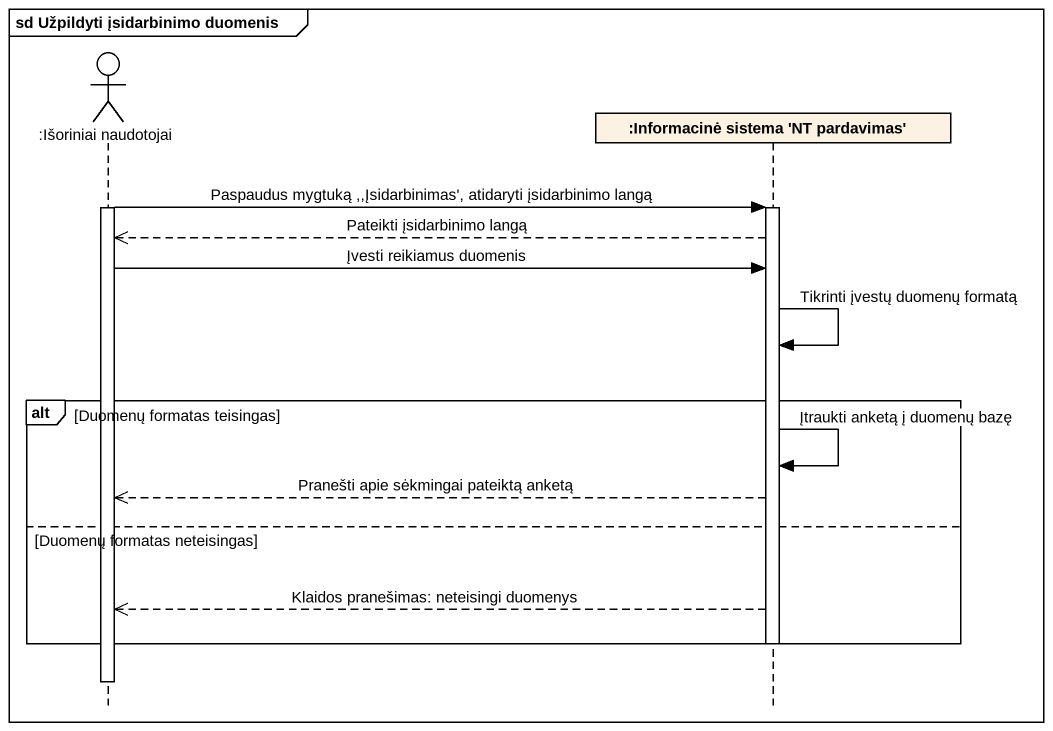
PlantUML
@startuml
mainframe sd Užpildyti įsidarbinimo duomenis
hide footbox
actor ":Išoriniai naudotojai" as Išoriniai_naudotojai
participant ":Informacinė sistema 'NT pardavimas'" as Informacinė_sistema_NT

activate Išoriniai_naudotojai
Išoriniai_naudotojai -> Informacinė_sistema_NT : Paspaudus mygtuką ,,Įsidarbinimas', atidaryti įsidarbinimo langą
activate Informacinė_sistema_NT
Informacinė_sistema_NT -->> Išoriniai_naudotojai : Pateikti įsidarbinimo langą
Išoriniai_naudotojai -> Informacinė_sistema_NT : Įvesti reikiamus duomenis
Informacinė_sistema_NT -> Informacinė_sistema_NT : Tikrinti įvestų duomenų formatą
alt Duomenų formatas teisingas
  Informacinė_sistema_NT -> Informacinė_sistema_NT : Įtraukti anketą į duomenų bazę
  Informacinė_sistema_NT -->> Išoriniai_naudotojai : Pranešti apie sėkmingai pateiktą anketą
else Duomenų formatas neteisingas
  Informacinė_sistema_NT -->> Išoriniai_naudotojai : Klaidos pranešimas: neteisingi duomenys
end
deactivate Informacinė_sistema_NT
deactivate Išoriniai_naudotojai
@enduml
